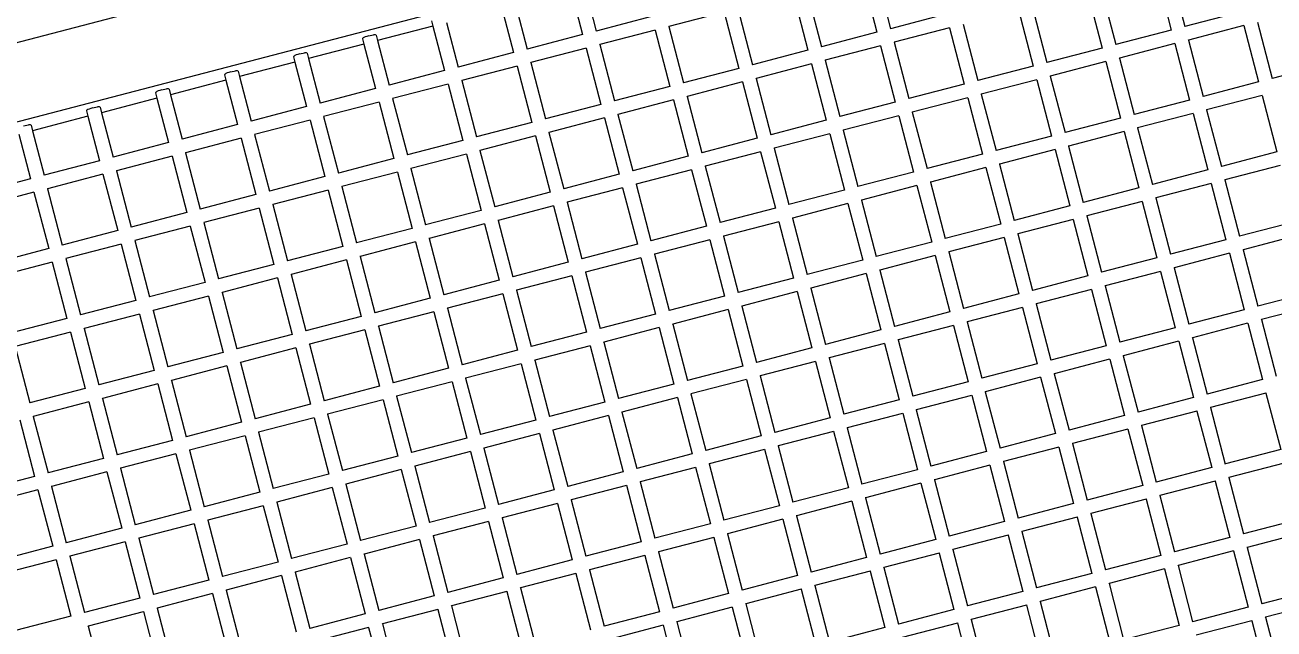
# Model space of a CAD drawing. Header units: inches. Extents: x -1841 to -80, y -100 to 1021.
# Drawn here: x -742.658 to -741.509, y 405.922 to 406.477 of the extents above; entities that cross this region are included whole.
import ezdxf

# ---------------------------------------------------------------- set-up
doc = ezdxf.new("R2010")
doc.units = ezdxf.units.IN
doc.header["$MEASUREMENT"] = 0
doc.layers.add('Edges', color=7, linetype='Continuous')

# ---------------------------------------------------------------- blocks, each defined once
blk = doc.blocks.new('infrared patio heater fr')
at = {"layer": 'Edges'}
for p, q in [((-22.914, 2.225), (-22.914, 3.053)), ((-22.713, 2.225), (-22.714, 3.053)), ((-23.726, 2.225), (-22.914, 2.225)), ((-22.914, 2.218), (-22.914, 2.225)), ((-22.714, 2.221), (-22.713, 2.225)), ((-22.713, 2.225), (-21.9, 2.225)), ((-23.727, 2.027), (-22.912, 2.027)), ((-22.914, 1.199), (-22.912, 2.027)), ((-22.714, 2.027), (-21.898, 2.027)), ((-22.713, 1.199), (-22.714, 2.027)), ((-21.9, 1.199), (-21.898, 2.027)), ((-21.701, 2.027), (-20.885, 2.027)), ((-21.7, 1.199), (-21.701, 2.027)), ((-20.887, 1.199), (-20.885, 2.027)), ((-20.686, 1.199), (-20.687, 2.027)), ((-19.874, 1.199), (-19.874, 2.027)), ((-19.673, 1.199), (-19.674, 2.027)), ((-18.86, 1.199), (-18.86, 2.027)), ((-18.66, 1.199), (-18.661, 2.027)), ((-23.726, 1.199), (-22.914, 1.199)), ((-22.914, 1.193), (-22.914, 1.199)), ((-22.714, 1.196), (-22.713, 1.199)), ((-22.713, 1.199), (-21.9, 1.199)), ((-21.9, 1.193), (-21.9, 1.199)), ((-21.701, 1.196), (-21.7, 1.199)), ((-21.7, 1.199), (-20.887, 1.199)), ((-20.887, 1.193), (-20.887, 1.199)), ((-20.687, 1.196), (-20.686, 1.199)), ((-20.686, 1.199), (-19.874, 1.199)), ((-19.874, 1.193), (-19.874, 1.199)), ((-19.674, 1.196), (-19.673, 1.199)), ((-19.673, 1.199), (-18.86, 1.199)), ((-18.86, 1.193), (-18.86, 1.199)), ((-18.661, 1.196), (-18.66, 1.199)), ((-18.66, 1.199), (-17.847, 1.199)), ((-23.727, 1.001), (-22.914, 1.001)), ((-22.914, 0.173), (-22.914, 1.001)), ((-22.714, 1.001), (-21.9, 1.001)), ((-22.713, 0.173), (-22.714, 1.001)), ((-21.9, 0.173), (-21.9, 1.001)), ((-21.701, 1.001), (-20.887, 1.001)), ((-21.7, 0.173), (-21.701, 1.001)), ((-20.887, 0.173), (-20.887, 1.001)), ((-20.687, 1.001), (-19.874, 1.001)), ((-20.686, 0.173), (-20.687, 1.001)), ((-19.874, 0.173), (-19.874, 1.001)), ((-19.674, 1.001), (-18.86, 1.001)), ((-19.673, 0.173), (-19.674, 1.001)), ((-18.86, 0.173), (-18.86, 1.001)), ((-18.661, 1.001), (-17.847, 1.001)), ((-18.66, 0.173), (-18.661, 1.001)), ((-17.847, 0.173), (-17.847, 1.001)), ((-17.647, 1.001), (-16.834, 1.001)), ((-17.646, 0.173), (-17.647, 1.001)), ((-16.834, 0.173), (-16.834, 1.001)), ((-16.633, 0.173), (-16.634, 1.001)), ((-15.82, 0.173), (-15.818, 1.001)), ((-15.62, 0.173), (-15.621, 1.001)), ((-14.807, 0.173), (-14.805, 1.001)), ((-14.606, 0.173), (-14.607, 1.001)), ((-23.726, 0.173), (-22.914, 0.173)), ((-22.914, 0.167), (-22.914, 0.173)), ((-22.714, 0.17), (-22.713, 0.173)), ((-22.713, 0.173), (-21.9, 0.173)), ((-21.9, 0.167), (-21.9, 0.173)), ((-21.701, 0.17), (-21.7, 0.173)), ((-21.7, 0.173), (-20.887, 0.173)), ((-20.887, 0.167), (-20.887, 0.173)), ((-20.687, 0.17), (-20.686, 0.173)), ((-20.686, 0.173), (-19.874, 0.173)), ((-19.874, 0.167), (-19.874, 0.173)), ((-19.674, 0.17), (-19.673, 0.173)), ((-19.673, 0.173), (-18.86, 0.173)), ((-18.86, 0.167), (-18.86, 0.173)), ((-18.661, 0.17), (-18.66, 0.173)), ((-18.66, 0.173), (-17.847, 0.173)), ((-17.847, 0.167), (-17.847, 0.173)), ((-17.647, 0.17), (-17.646, 0.173)), ((-17.646, 0.173), (-16.834, 0.173)), ((-16.834, 0.167), (-16.834, 0.173)), ((-16.634, 0.17), (-16.633, 0.173)), ((-16.633, 0.173), (-15.82, 0.173)), ((-15.82, 0.167), (-15.82, 0.173)), ((-15.621, 0.17), (-15.62, 0.173)), ((-15.62, 0.173), (-14.807, 0.173)), ((-14.807, 0.167), (-14.807, 0.173)), ((-14.607, 0.17), (-14.606, 0.173)), ((-14.606, 0.173), (-13.794, 0.173)), ((-23.727, -0.026), (-22.914, -0.026)), ((-23.726, -0.853), (-23.727, -0.026)), ((-22.914, -0.853), (-22.911, -0.025)), ((-22.714, -0.026), (-21.9, -0.025)), ((-22.712, -0.853), (-22.714, -0.026)), ((-21.9, -0.853), (-21.9, -0.025)), ((-21.701, -0.026), (-20.887, -0.025)), ((-21.699, -0.853), (-21.701, -0.026)), ((-20.887, -0.853), (-20.887, -0.025)), ((-20.687, -0.026), (-19.874, -0.025)), ((-20.686, -0.853), (-20.687, -0.026)), ((-19.874, -0.853), (-19.874, -0.025)), ((-19.674, -0.026), (-18.86, -0.025)), ((-19.672, -0.853), (-19.674, -0.026)), ((-18.86, -0.853), (-18.86, -0.025)), ((-18.661, -0.026), (-17.847, -0.026)), ((-18.659, -0.853), (-18.661, -0.026)), ((-17.847, -0.853), (-17.844, -0.025)), ((-17.647, -0.026), (-16.834, -0.026)), ((-17.646, -0.853), (-17.647, -0.026)), ((-16.834, -0.853), (-16.831, -0.025)), ((-16.634, -0.026), (-15.82, -0.025)), ((-16.632, -0.853), (-16.634, -0.026)), ((-15.82, -0.853), (-15.82, -0.025)), ((-15.621, -0.026), (-14.807, -0.025)), ((-15.619, -0.853), (-15.621, -0.026)), ((-14.807, -0.853), (-14.807, -0.025)), ((-14.607, -0.026), (-13.794, -0.025)), ((-14.606, -0.853), (-14.607, -0.026)), ((-13.794, -0.853), (-13.794, -0.025)), ((-13.592, -0.853), (-13.594, -0.026)), ((-12.78, -0.853), (-12.78, -0.025)), ((-12.579, -0.853), (-12.581, -0.026)), ((-11.767, -0.853), (-11.767, -0.025)), ((-11.566, -0.853), (-11.567, -0.026)), ((-10.754, -0.853), (-10.754, -0.025)), ((-10.552, -0.853), (-10.554, -0.026)), ((-23.727, -0.855), (-23.726, -0.853)), ((-23.726, -0.853), (-22.914, -0.853)), ((-22.914, -0.859), (-22.914, -0.853)), ((-22.714, -0.855), (-22.712, -0.853)), ((-22.712, -0.853), (-21.9, -0.853)), ((-21.9, -0.859), (-21.9, -0.853)), ((-21.701, -0.855), (-21.699, -0.853)), ((-21.699, -0.853), (-20.887, -0.853)), ((-20.887, -0.859), (-20.887, -0.853)), ((-20.687, -0.855), (-20.686, -0.853)), ((-20.686, -0.853), (-19.874, -0.853)), ((-19.874, -0.859), (-19.874, -0.853)), ((-19.674, -0.855), (-19.672, -0.853)), ((-19.672, -0.853), (-18.86, -0.853)), ((-18.86, -0.859), (-18.86, -0.853)), ((-18.661, -0.855), (-18.659, -0.853)), ((-18.659, -0.853), (-17.847, -0.853)), ((-17.847, -0.859), (-17.847, -0.853)), ((-17.647, -0.855), (-17.646, -0.853)), ((-17.646, -0.853), (-16.834, -0.853)), ((-16.834, -0.859), (-16.834, -0.853)), ((-16.634, -0.855), (-16.632, -0.853)), ((-16.632, -0.853), (-15.82, -0.853)), ((-15.82, -0.859), (-15.82, -0.853)), ((-15.621, -0.855), (-15.619, -0.853)), ((-15.619, -0.853), (-14.807, -0.853)), ((-14.807, -0.859), (-14.807, -0.853)), ((-14.607, -0.855), (-14.606, -0.853)), ((-14.606, -0.853), (-13.794, -0.853)), ((-13.794, -0.859), (-13.794, -0.853)), ((-13.594, -0.855), (-13.592, -0.853)), ((-13.592, -0.853), (-12.78, -0.853)), ((-12.78, -0.859), (-12.78, -0.853)), ((-12.581, -0.855), (-12.579, -0.853)), ((-12.579, -0.853), (-11.767, -0.853)), ((-11.767, -0.859), (-11.767, -0.853)), ((-11.567, -0.855), (-11.566, -0.853)), ((-11.566, -0.853), (-10.754, -0.853)), ((-10.754, -0.859), (-10.754, -0.853)), ((-10.554, -0.855), (-10.552, -0.853)), ((-10.552, -0.853), (-9.74, -0.853)), ((-23.927, -1.879), (-23.927, -1.051)), ((-23.727, -1.052), (-22.914, -1.051)), ((-23.727, -1.881), (-23.727, -1.052)), ((-22.914, -1.879), (-22.914, -1.051)), ((-22.714, -1.052), (-21.9, -1.051)), ((-22.714, -1.881), (-22.714, -1.052)), ((-21.9, -1.879), (-21.9, -1.051)), ((-21.701, -1.052), (-20.887, -1.051)), ((-21.701, -1.881), (-21.701, -1.052)), ((-20.887, -1.879), (-20.887, -1.051)), ((-20.687, -1.052), (-19.874, -1.051)), ((-20.687, -1.881), (-20.687, -1.052)), ((-19.874, -1.879), (-19.874, -1.051)), ((-19.674, -1.052), (-18.86, -1.051)), ((-19.674, -1.881), (-19.674, -1.052)), ((-18.86, -1.879), (-18.86, -1.051)), ((-18.661, -1.052), (-17.847, -1.051)), ((-18.661, -1.881), (-18.661, -1.052)), ((-17.847, -1.879), (-17.847, -1.051)), ((-17.647, -1.052), (-16.834, -1.051)), ((-17.647, -1.881), (-17.647, -1.052)), ((-16.834, -1.879), (-16.834, -1.051)), ((-16.634, -1.052), (-15.82, -1.051)), ((-16.634, -1.881), (-16.634, -1.052)), ((-15.82, -1.879), (-15.82, -1.051)), ((-15.621, -1.052), (-14.807, -1.051)), ((-15.621, -1.881), (-15.621, -1.052)), ((-14.807, -1.879), (-14.807, -1.051)), ((-14.607, -1.052), (-13.794, -1.051)), ((-14.607, -1.881), (-14.607, -1.052)), ((-13.794, -1.879), (-13.794, -1.051)), ((-13.594, -1.052), (-12.78, -1.051)), ((-13.594, -1.881), (-13.594, -1.052)), ((-12.78, -1.879), (-12.78, -1.051)), ((-12.581, -1.052), (-11.767, -1.051)), ((-12.581, -1.881), (-12.581, -1.052)), ((-11.767, -1.879), (-11.767, -1.051)), ((-11.567, -1.052), (-10.754, -1.051)), ((-11.567, -1.881), (-11.567, -1.052)), ((-10.754, -1.879), (-10.754, -1.051)), ((-10.554, -1.052), (-9.74, -1.051)), ((-10.554, -1.881), (-10.554, -1.052)), ((-9.74, -1.879), (-9.74, -1.051)), ((-9.541, -1.881), (-9.541, -1.052)), ((-8.727, -1.879), (-8.727, -1.051)), ((-8.527, -1.881), (-8.527, -1.052)), ((-7.714, -1.879), (-7.714, -1.051)), ((-7.514, -1.881), (-7.514, -1.052)), ((-6.7, -1.879), (-6.7, -1.051)), ((-24.738, -1.879), (-23.927, -1.879)), ((-23.927, -1.884), (-23.927, -1.879)), ((-23.725, -1.879), (-22.914, -1.879)), ((-22.914, -1.884), (-22.914, -1.879)), ((-22.711, -1.879), (-21.9, -1.879)), ((-21.9, -1.884), (-21.9, -1.879)), ((-21.698, -1.879), (-20.887, -1.879)), ((-20.887, -1.884), (-20.887, -1.879)), ((-20.685, -1.879), (-19.874, -1.879)), ((-19.874, -1.884), (-19.874, -1.879)), ((-19.671, -1.879), (-18.86, -1.879)), ((-18.86, -1.884), (-18.86, -1.879)), ((-18.658, -1.879), (-17.847, -1.879)), ((-17.847, -1.884), (-17.847, -1.879)), ((-17.645, -1.879), (-16.834, -1.879)), ((-16.834, -1.884), (-16.834, -1.879)), ((-16.631, -1.879), (-15.82, -1.879)), ((-15.82, -1.884), (-15.82, -1.879)), ((-15.618, -1.879), (-14.807, -1.879)), ((-14.807, -1.884), (-14.807, -1.879)), ((-14.605, -1.879), (-13.794, -1.879)), ((-13.794, -1.884), (-13.794, -1.879)), ((-13.591, -1.879), (-12.78, -1.879)), ((-12.78, -1.884), (-12.78, -1.879)), ((-12.578, -1.879), (-11.767, -1.879)), ((-11.767, -1.884), (-11.767, -1.879)), ((-11.565, -1.879), (-10.754, -1.879)), ((-10.754, -1.884), (-10.754, -1.879)), ((-10.551, -1.879), (-9.74, -1.879)), ((-9.74, -1.884), (-9.74, -1.879)), ((-9.538, -1.879), (-8.727, -1.879)), ((-8.727, -1.884), (-8.727, -1.879)), ((-8.525, -1.879), (-7.714, -1.879)), ((-7.714, -1.884), (-7.714, -1.879)), ((-7.511, -1.879), (-6.7, -1.879)), ((-6.7, -1.884), (-6.7, -1.879)), ((-24.741, -2.077), (-23.927, -2.077)), ((-23.927, -2.905), (-23.927, -2.077)), ((-23.727, -2.905), (-23.727, -2.077)), ((-23.727, -2.077), (-22.914, -2.077)), ((-22.914, -2.905), (-22.914, -2.077)), ((-22.714, -2.905), (-22.714, -2.077)), ((-22.714, -2.077), (-21.9, -2.077)), ((-21.9, -2.905), (-21.9, -2.077)), ((-21.701, -2.905), (-21.701, -2.077)), ((-21.701, -2.077), (-20.887, -2.077)), ((-20.887, -2.905), (-20.887, -2.077)), ((-20.687, -2.905), (-20.687, -2.077)), ((-20.687, -2.077), (-19.874, -2.077)), ((-19.874, -2.905), (-19.874, -2.077)), ((-19.674, -2.905), (-19.674, -2.077)), ((-19.674, -2.077), (-18.86, -2.077)), ((-18.86, -2.905), (-18.86, -2.077)), ((-18.661, -2.905), (-18.661, -2.077)), ((-18.661, -2.077), (-17.847, -2.077)), ((-17.847, -2.905), (-17.847, -2.077)), ((-17.647, -2.905), (-17.647, -2.077)), ((-17.647, -2.077), (-16.834, -2.077)), ((-16.834, -2.905), (-16.834, -2.077)), ((-16.634, -2.905), (-16.634, -2.077)), ((-16.634, -2.077), (-15.82, -2.077)), ((-15.82, -2.905), (-15.82, -2.077)), ((-15.621, -2.905), (-15.621, -2.077)), ((-15.621, -2.077), (-14.807, -2.077)), ((-14.807, -2.905), (-14.807, -2.077)), ((-14.607, -2.905), (-14.607, -2.077)), ((-14.607, -2.077), (-13.794, -2.077)), ((-13.794, -2.905), (-13.794, -2.077)), ((-13.594, -2.905), (-13.594, -2.077)), ((-13.594, -2.077), (-12.78, -2.077)), ((-12.78, -2.905), (-12.78, -2.077)), ((-12.581, -2.905), (-12.581, -2.077)), ((-12.581, -2.077), (-11.767, -2.077)), ((-11.767, -2.905), (-11.767, -2.077)), ((-11.567, -2.905), (-11.567, -2.077)), ((-11.567, -2.077), (-10.754, -2.077)), ((-10.754, -2.905), (-10.754, -2.077)), ((-10.554, -2.905), (-10.554, -2.077)), ((-10.554, -2.077), (-9.74, -2.077)), ((-9.74, -2.905), (-9.74, -2.077)), ((-9.541, -2.905), (-9.541, -2.077)), ((-9.541, -2.077), (-8.727, -2.077)), ((-8.727, -2.905), (-8.727, -2.077)), ((-8.527, -2.905), (-8.527, -2.077)), ((-8.527, -2.077), (-7.714, -2.077)), ((-7.714, -2.905), (-7.714, -2.077)), ((-7.514, -2.905), (-7.514, -2.077)), ((-7.514, -2.077), (-6.7, -2.077)), ((-6.7, -2.905), (-6.7, -2.077)), ((-6.501, -2.905), (-6.501, -2.077)), ((-6.501, -2.077), (-5.687, -2.077)), ((-24.741, -2.905), (-23.927, -2.905)), ((-23.927, -2.909), (-23.927, -2.905)), ((-23.727, -2.905), (-22.914, -2.905)), ((-22.914, -2.909), (-22.914, -2.905)), ((-22.714, -2.905), (-21.9, -2.905)), ((-21.9, -2.909), (-21.9, -2.905)), ((-21.701, -2.905), (-20.887, -2.905)), ((-20.887, -2.909), (-20.887, -2.905)), ((-20.687, -2.905), (-19.874, -2.905)), ((-19.874, -2.909), (-19.874, -2.905)), ((-19.674, -2.905), (-18.86, -2.905)), ((-18.86, -2.909), (-18.86, -2.905)), ((-18.661, -2.905), (-17.847, -2.905)), ((-17.847, -2.909), (-17.847, -2.905)), ((-17.647, -2.905), (-16.834, -2.905)), ((-16.834, -2.909), (-16.834, -2.905)), ((-16.634, -2.905), (-15.82, -2.905)), ((-15.82, -2.909), (-15.82, -2.905)), ((-15.621, -2.905), (-14.807, -2.905)), ((-14.807, -2.909), (-14.807, -2.905)), ((-14.607, -2.905), (-13.794, -2.905)), ((-13.794, -2.909), (-13.794, -2.905)), ((-13.594, -2.905), (-12.78, -2.905)), ((-12.78, -2.909), (-12.78, -2.905)), ((-12.581, -2.905), (-11.767, -2.905)), ((-11.767, -2.909), (-11.767, -2.905)), ((-11.567, -2.905), (-10.754, -2.905)), ((-10.754, -2.909), (-10.754, -2.905)), ((-10.554, -2.905), (-9.74, -2.905)), ((-9.74, -2.909), (-9.74, -2.905)), ((-9.541, -2.905), (-8.727, -2.905)), ((-8.727, -2.909), (-8.727, -2.905)), ((-8.527, -2.905), (-7.714, -2.905)), ((-7.714, -2.909), (-7.714, -2.905)), ((-7.514, -2.905), (-6.7, -2.905)), ((-6.7, -2.909), (-6.7, -2.905)), ((-6.501, -2.905), (-5.687, -2.905)), ((-24.741, -3.103), (-23.927, -3.103)), ((-23.927, -3.931), (-23.927, -3.103)), ((-23.727, -3.931), (-23.727, -3.103)), ((-23.727, -3.103), (-22.914, -3.103)), ((-22.914, -3.931), (-22.914, -3.103)), ((-22.714, -3.931), (-22.714, -3.103)), ((-22.714, -3.103), (-21.9, -3.103)), ((-21.9, -3.931), (-21.9, -3.103)), ((-21.701, -3.931), (-21.701, -3.103)), ((-21.701, -3.103), (-20.887, -3.103)), ((-20.887, -3.931), (-20.887, -3.103)), ((-20.687, -3.931), (-20.687, -3.103)), ((-20.687, -3.103), (-19.874, -3.103)), ((-19.874, -3.931), (-19.874, -3.103)), ((-19.674, -3.931), (-19.674, -3.103)), ((-19.674, -3.103), (-18.86, -3.103)), ((-18.86, -3.931), (-18.86, -3.103)), ((-18.661, -3.931), (-18.661, -3.103)), ((-18.661, -3.103), (-17.847, -3.103)), ((-17.847, -3.931), (-17.847, -3.103)), ((-17.647, -3.931), (-17.647, -3.103)), ((-17.647, -3.103), (-16.834, -3.103)), ((-16.834, -3.931), (-16.834, -3.103)), ((-16.634, -3.931), (-16.634, -3.103)), ((-16.634, -3.103), (-15.82, -3.103)), ((-15.82, -3.931), (-15.82, -3.103)), ((-15.621, -3.931), (-15.621, -3.103)), ((-15.621, -3.103), (-14.807, -3.103)), ((-14.807, -3.931), (-14.807, -3.103)), ((-14.607, -3.931), (-14.607, -3.103)), ((-14.607, -3.103), (-13.794, -3.103)), ((-13.794, -3.931), (-13.794, -3.103)), ((-13.594, -3.931), (-13.594, -3.103)), ((-13.594, -3.103), (-12.78, -3.103)), ((-12.78, -3.931), (-12.78, -3.103)), ((-12.581, -3.931), (-12.581, -3.103)), ((-12.581, -3.103), (-11.767, -3.103)), ((-11.767, -3.931), (-11.767, -3.103)), ((-11.567, -3.931), (-11.567, -3.103)), ((-11.567, -3.103), (-10.754, -3.103)), ((-10.754, -3.931), (-10.754, -3.103)), ((-10.554, -3.931), (-10.554, -3.103)), ((-10.554, -3.103), (-9.74, -3.103)), ((-9.74, -3.931), (-9.74, -3.103)), ((-9.541, -3.931), (-9.541, -3.103)), ((-9.541, -3.103), (-8.727, -3.103)), ((-8.727, -3.931), (-8.727, -3.103)), ((-8.527, -3.931), (-8.527, -3.103)), ((-8.527, -3.103), (-7.714, -3.103)), ((-7.714, -3.931), (-7.714, -3.103)), ((-7.514, -3.931), (-7.514, -3.103)), ((-7.514, -3.103), (-6.7, -3.103)), ((-6.7, -3.931), (-6.7, -3.103)), ((-6.501, -3.931), (-6.501, -3.103)), ((-6.501, -3.103), (-5.687, -3.103)), ((-24.741, -3.931), (-23.927, -3.931)), ((-23.927, -3.936), (-23.927, -3.931)), ((-23.727, -3.931), (-22.914, -3.931)), ((-22.914, -3.936), (-22.914, -3.931)), ((-22.714, -3.931), (-21.9, -3.931)), ((-21.9, -3.936), (-21.9, -3.931)), ((-21.701, -3.931), (-20.887, -3.931)), ((-20.887, -3.936), (-20.887, -3.931)), ((-20.687, -3.931), (-19.874, -3.931)), ((-19.874, -3.936), (-19.874, -3.931)), ((-19.674, -3.931), (-18.86, -3.931)), ((-18.86, -3.936), (-18.86, -3.931)), ((-18.661, -3.931), (-17.847, -3.931)), ((-17.847, -3.936), (-17.847, -3.931)), ((-17.647, -3.931), (-16.834, -3.931)), ((-16.834, -3.936), (-16.834, -3.931)), ((-16.634, -3.931), (-15.82, -3.931)), ((-15.82, -3.936), (-15.82, -3.931)), ((-15.621, -3.931), (-14.807, -3.931)), ((-14.807, -3.936), (-14.807, -3.931)), ((-14.607, -3.931), (-13.794, -3.931)), ((-13.794, -3.936), (-13.794, -3.931)), ((-13.594, -3.931), (-12.78, -3.931)), ((-12.78, -3.936), (-12.78, -3.931)), ((-12.581, -3.931), (-11.767, -3.931)), ((-11.767, -3.936), (-11.767, -3.931)), ((-11.567, -3.931), (-10.754, -3.931)), ((-10.754, -3.936), (-10.754, -3.931)), ((-10.554, -3.931), (-9.74, -3.931)), ((-9.74, -3.936), (-9.74, -3.931)), ((-9.541, -3.931), (-8.727, -3.931)), ((-8.727, -3.936), (-8.727, -3.931)), ((-8.527, -3.931), (-7.714, -3.931)), ((-7.714, -3.936), (-7.714, -3.931)), ((-7.514, -3.931), (-6.7, -3.931)), ((-6.7, -3.936), (-6.7, -3.931)), ((-6.501, -3.931), (-5.687, -3.931)), ((-24.741, -4.957), (-24.741, -4.129)), ((-24.741, -4.129), (-23.927, -4.129)), ((-23.927, -4.957), (-23.927, -4.129)), ((-23.727, -4.957), (-23.727, -4.129)), ((-23.727, -4.129), (-22.914, -4.129)), ((-22.914, -4.957), (-22.914, -4.129)), ((-22.714, -4.957), (-22.714, -4.129)), ((-22.714, -4.129), (-21.9, -4.129)), ((-21.9, -4.957), (-21.9, -4.129)), ((-21.701, -4.957), (-21.701, -4.129)), ((-21.701, -4.129), (-20.887, -4.129)), ((-20.887, -4.957), (-20.887, -4.129)), ((-20.687, -4.957), (-20.687, -4.129)), ((-20.687, -4.129), (-19.874, -4.129)), ((-19.874, -4.957), (-19.874, -4.129)), ((-19.674, -4.957), (-19.674, -4.129)), ((-19.674, -4.129), (-18.86, -4.129)), ((-18.86, -4.957), (-18.86, -4.129)), ((-18.661, -4.957), (-18.661, -4.129)), ((-18.661, -4.129), (-17.847, -4.129)), ((-17.847, -4.957), (-17.847, -4.129)), ((-17.647, -4.957), (-17.647, -4.129)), ((-17.647, -4.129), (-16.834, -4.129)), ((-16.834, -4.957), (-16.834, -4.129)), ((-16.634, -4.957), (-16.634, -4.129)), ((-16.634, -4.129), (-15.82, -4.129)), ((-15.82, -4.957), (-15.82, -4.129)), ((-15.621, -4.957), (-15.621, -4.129)), ((-15.621, -4.129), (-14.807, -4.129)), ((-14.807, -4.957), (-14.807, -4.129)), ((-14.607, -4.957), (-14.607, -4.129)), ((-14.607, -4.129), (-13.794, -4.129)), ((-13.794, -4.957), (-13.794, -4.129)), ((-13.594, -4.957), (-13.594, -4.129)), ((-13.594, -4.129), (-12.78, -4.129)), ((-12.78, -4.957), (-12.78, -4.129)), ((-12.581, -4.957), (-12.581, -4.129)), ((-12.581, -4.129), (-11.767, -4.129)), ((-11.767, -4.957), (-11.767, -4.129)), ((-11.567, -4.957), (-11.567, -4.129)), ((-11.567, -4.129), (-10.754, -4.129)), ((-10.754, -4.957), (-10.754, -4.129)), ((-10.554, -4.957), (-10.554, -4.129)), ((-10.554, -4.129), (-9.74, -4.129)), ((-9.74, -4.957), (-9.74, -4.129)), ((-9.541, -4.957), (-9.541, -4.129)), ((-9.541, -4.129), (-8.727, -4.129)), ((-8.727, -4.957), (-8.727, -4.129)), ((-8.527, -4.957), (-8.527, -4.129)), ((-8.527, -4.129), (-7.714, -4.129)), ((-7.714, -4.957), (-7.714, -4.129)), ((-7.514, -4.957), (-7.514, -4.129)), ((-7.514, -4.129), (-6.7, -4.129)), ((-6.7, -4.957), (-6.7, -4.129)), ((-6.501, -4.957), (-6.501, -4.129)), ((-6.501, -4.129), (-5.687, -4.129)), ((-24.741, -4.957), (-23.927, -4.957)), ((-23.927, -4.963), (-23.927, -4.957)), ((-23.727, -4.957), (-22.914, -4.957)), ((-22.914, -4.963), (-22.914, -4.957)), ((-22.714, -4.957), (-21.9, -4.957)), ((-21.9, -4.963), (-21.9, -4.957)), ((-21.701, -4.957), (-20.887, -4.957)), ((-20.887, -4.963), (-20.887, -4.957)), ((-20.687, -4.957), (-19.874, -4.957)), ((-19.874, -4.963), (-19.874, -4.957)), ((-19.674, -4.957), (-18.86, -4.957)), ((-18.86, -4.963), (-18.86, -4.957)), ((-18.661, -4.957), (-17.847, -4.957)), ((-17.847, -4.963), (-17.847, -4.957)), ((-17.647, -4.957), (-16.834, -4.957)), ((-16.834, -4.963), (-16.834, -4.957)), ((-16.634, -4.957), (-15.82, -4.957)), ((-15.82, -4.963), (-15.82, -4.957)), ((-15.621, -4.957), (-14.807, -4.957)), ((-14.807, -4.963), (-14.807, -4.957)), ((-14.607, -4.957), (-13.794, -4.957)), ((-13.794, -4.963), (-13.794, -4.957)), ((-13.594, -4.957), (-12.78, -4.957)), ((-12.78, -4.963), (-12.78, -4.957)), ((-12.581, -4.957), (-11.767, -4.957)), ((-11.767, -4.963), (-11.767, -4.957)), ((-11.567, -4.957), (-10.754, -4.957)), ((-10.754, -4.963), (-10.754, -4.957)), ((-10.554, -4.957), (-9.74, -4.957)), ((-9.74, -4.963), (-9.74, -4.957)), ((-9.541, -4.957), (-8.727, -4.957)), ((-8.727, -4.963), (-8.727, -4.957)), ((-8.527, -4.957), (-7.714, -4.957)), ((-7.714, -4.963), (-7.714, -4.957)), ((-7.514, -4.957), (-6.7, -4.957)), ((-6.7, -4.963), (-6.7, -4.957)), ((-25.754, -5.155), (-24.94, -5.155)), ((-24.94, -5.983), (-24.94, -5.155)), ((-24.741, -5.983), (-24.741, -5.155)), ((-24.741, -5.155), (-23.927, -5.155)), ((-23.927, -5.983), (-23.927, -5.155)), ((-23.727, -5.983), (-23.727, -5.155)), ((-23.727, -5.155), (-22.914, -5.155)), ((-22.914, -5.983), (-22.914, -5.155)), ((-22.714, -5.983), (-22.714, -5.155)), ((-22.714, -5.155), (-21.9, -5.155)), ((-21.9, -5.983), (-21.9, -5.155)), ((-21.701, -5.983), (-21.701, -5.155)), ((-21.701, -5.155), (-20.887, -5.155)), ((-20.887, -5.983), (-20.887, -5.155)), ((-20.687, -5.983), (-20.687, -5.155)), ((-20.687, -5.155), (-19.874, -5.155)), ((-19.874, -5.983), (-19.874, -5.155)), ((-19.674, -5.983), (-19.674, -5.155)), ((-19.674, -5.155), (-18.86, -5.155)), ((-18.86, -5.983), (-18.86, -5.155)), ((-18.661, -5.983), (-18.661, -5.155)), ((-18.661, -5.155), (-17.847, -5.155)), ((-17.847, -5.983), (-17.847, -5.155)), ((-17.647, -5.983), (-17.647, -5.155)), ((-17.647, -5.155), (-16.834, -5.155)), ((-16.834, -5.983), (-16.834, -5.155)), ((-16.634, -5.983), (-16.634, -5.155)), ((-16.634, -5.155), (-15.82, -5.155)), ((-15.82, -5.983), (-15.82, -5.155)), ((-15.621, -5.983), (-15.621, -5.155)), ((-15.621, -5.155), (-14.807, -5.155)), ((-14.807, -5.983), (-14.807, -5.155)), ((-14.607, -5.983), (-14.607, -5.155)), ((-14.607, -5.155), (-13.794, -5.155)), ((-13.794, -5.983), (-13.794, -5.155)), ((-13.594, -5.983), (-13.594, -5.155)), ((-13.594, -5.155), (-12.78, -5.155)), ((-12.78, -5.983), (-12.78, -5.155)), ((-12.581, -5.983), (-12.581, -5.155)), ((-12.581, -5.155), (-11.767, -5.155)), ((-11.767, -5.983), (-11.767, -5.155)), ((-11.567, -5.983), (-11.567, -5.155)), ((-11.567, -5.155), (-10.754, -5.155)), ((-10.754, -5.983), (-10.754, -5.155)), ((-10.554, -5.983), (-10.554, -5.155)), ((-10.554, -5.155), (-9.74, -5.155)), ((-9.74, -5.983), (-9.74, -5.155)), ((-9.541, -5.983), (-9.541, -5.155)), ((-9.541, -5.155), (-8.727, -5.155)), ((-8.727, -5.983), (-8.727, -5.155)), ((-8.527, -5.983), (-8.527, -5.155)), ((-8.527, -5.155), (-7.714, -5.155)), ((-7.714, -5.983), (-7.714, -5.155)), ((-7.514, -5.983), (-7.514, -5.155)), ((-7.514, -5.155), (-6.7, -5.155)), ((-6.7, -5.983), (-6.7, -5.155)), ((-24.741, -5.983), (-23.927, -5.983)), ((-23.927, -5.989), (-23.927, -5.983)), ((-23.727, -5.983), (-22.914, -5.983)), ((-22.914, -5.989), (-22.914, -5.983)), ((-22.714, -5.983), (-21.9, -5.983)), ((-21.9, -5.989), (-21.9, -5.983)), ((-21.701, -5.983), (-20.887, -5.983)), ((-20.887, -5.989), (-20.887, -5.983)), ((-20.687, -5.983), (-19.874, -5.983)), ((-19.874, -5.989), (-19.874, -5.983)), ((-19.674, -5.983), (-18.86, -5.983)), ((-18.86, -5.989), (-18.86, -5.983)), ((-18.661, -5.983), (-17.847, -5.983)), ((-17.847, -5.989), (-17.847, -5.983)), ((-17.647, -5.983), (-16.834, -5.983)), ((-16.834, -5.989), (-16.834, -5.983)), ((-16.634, -5.983), (-15.82, -5.983)), ((-15.82, -5.989), (-15.82, -5.983)), ((-15.621, -5.983), (-14.807, -5.983)), ((-14.807, -5.989), (-14.807, -5.983)), ((-14.607, -5.983), (-13.794, -5.983)), ((-13.794, -5.989), (-13.794, -5.983)), ((-13.594, -5.983), (-12.78, -5.983)), ((-12.78, -5.989), (-12.78, -5.983)), ((-12.581, -5.983), (-11.767, -5.983)), ((-11.767, -5.989), (-11.767, -5.983)), ((-11.567, -5.983), (-10.754, -5.983)), ((-10.754, -5.989), (-10.754, -5.983)), ((-10.554, -5.983), (-9.74, -5.983)), ((-9.74, -5.989), (-9.74, -5.983)), ((-9.541, -5.983), (-8.727, -5.983)), ((-8.727, -5.989), (-8.727, -5.983)), ((-8.527, -5.983), (-7.714, -5.983)), ((-7.714, -5.989), (-7.714, -5.983)), ((-7.514, -5.983), (-6.7, -5.983)), ((-24.741, -6.182), (-23.927, -6.182)), ((-23.927, -7.009), (-23.927, -6.182)), ((-23.727, -7.009), (-23.727, -6.182)), ((-23.727, -6.182), (-22.914, -6.182)), ((-22.914, -7.009), (-22.914, -6.182)), ((-22.714, -7.009), (-22.714, -6.182)), ((-22.714, -6.182), (-21.9, -6.182)), ((-21.9, -7.009), (-21.9, -6.182)), ((-21.701, -7.009), (-21.701, -6.182)), ((-21.701, -6.182), (-20.887, -6.182)), ((-20.887, -7.009), (-20.887, -6.182)), ((-20.687, -7.009), (-20.687, -6.182)), ((-20.687, -6.182), (-19.874, -6.182)), ((-19.874, -7.009), (-19.874, -6.182)), ((-19.674, -7.009), (-19.674, -6.182)), ((-19.674, -6.182), (-18.86, -6.182)), ((-18.86, -7.009), (-18.86, -6.182)), ((-18.661, -7.009), (-18.661, -6.182)), ((-18.661, -6.182), (-17.847, -6.182)), ((-17.847, -7.009), (-17.847, -6.182)), ((-17.647, -7.009), (-17.647, -6.182)), ((-17.647, -6.182), (-16.834, -6.182)), ((-16.834, -7.009), (-16.834, -6.182)), ((-16.634, -7.009), (-16.634, -6.182)), ((-16.634, -6.182), (-15.82, -6.182)), ((-15.82, -7.009), (-15.82, -6.182)), ((-15.621, -7.009), (-15.621, -6.182)), ((-15.621, -6.182), (-14.807, -6.182)), ((-14.807, -7.009), (-14.807, -6.182)), ((-14.607, -7.009), (-14.607, -6.182)), ((-14.607, -6.182), (-13.794, -6.182)), ((-13.794, -7.009), (-13.794, -6.182)), ((-13.594, -7.009), (-13.594, -6.182)), ((-13.594, -6.182), (-12.78, -6.182)), ((-12.78, -7.009), (-12.78, -6.182)), ((-12.581, -7.009), (-12.581, -6.182)), ((-12.581, -6.182), (-11.767, -6.182)), ((-11.767, -7.009), (-11.767, -6.182)), ((-11.567, -7.009), (-11.567, -6.182)), ((-11.567, -6.182), (-10.754, -6.182)), ((-10.754, -7.009), (-10.754, -6.182)), ((-10.554, -7.009), (-10.554, -6.182)), ((-10.554, -6.182), (-9.74, -6.182)), ((-9.74, -7.009), (-9.74, -6.182)), ((-9.541, -7.009), (-9.541, -6.182)), ((-9.541, -6.182), (-8.727, -6.182)), ((-8.727, -7.009), (-8.727, -6.182)), ((-8.527, -7.009), (-8.527, -6.182)), ((-8.527, -6.182), (-7.714, -6.182)), ((-7.714, -7.009), (-7.714, -6.182)), ((-7.514, -7.009), (-7.514, -6.182)), ((-7.514, -6.182), (-6.7, -6.182)), ((-20.687, -7.009), (-19.874, -7.009)), ((-19.874, -7.012), (-19.874, -7.009)), ((-19.674, -7.009), (-18.86, -7.009)), ((-18.86, -7.012), (-18.86, -7.009)), ((-18.661, -7.009), (-17.847, -7.009)), ((-17.847, -7.012), (-17.847, -7.009)), ((-17.647, -7.009), (-16.834, -7.009)), ((-16.834, -7.012), (-16.834, -7.009)), ((-16.634, -7.009), (-15.82, -7.009)), ((-15.82, -7.012), (-15.82, -7.009)), ((-15.621, -7.009), (-14.807, -7.009)), ((-14.807, -7.012), (-14.807, -7.009)), ((-14.607, -7.009), (-13.794, -7.009)), ((-13.794, -7.012), (-13.794, -7.009)), ((-13.594, -7.009), (-12.78, -7.009)), ((-12.78, -7.012), (-12.78, -7.009)), ((-12.581, -7.009), (-11.767, -7.009)), ((-11.767, -7.012), (-11.767, -7.009)), ((-11.567, -7.009), (-10.754, -7.009)), ((-10.754, -7.012), (-10.754, -7.009)), ((-10.554, -7.009), (-9.74, -7.009)), ((-9.74, -7.012), (-9.74, -7.009)), ((-9.541, -7.009), (-8.727, -7.009)), ((-8.727, -7.012), (-8.727, -7.009)), ((-8.527, -7.009), (-7.714, -7.009)), ((-7.714, -7.012), (-7.714, -7.009)), ((-7.514, -7.009), (-6.7, -7.009)), ((-20.687, -7.208), (-19.874, -7.207)), ((-19.874, -8.035), (-19.874, -7.207)), ((-19.674, -7.208), (-18.86, -7.207)), ((-19.674, -8.035), (-19.674, -7.208)), ((-18.86, -8.035), (-18.86, -7.207)), ((-18.661, -7.208), (-17.847, -7.207)), ((-18.661, -8.035), (-18.661, -7.208)), ((-17.847, -8.035), (-17.847, -7.207)), ((-17.647, -7.208), (-16.834, -7.207)), ((-17.647, -8.035), (-17.647, -7.208)), ((-16.834, -8.035), (-16.834, -7.207)), ((-16.634, -7.208), (-15.82, -7.207)), ((-16.634, -8.035), (-16.634, -7.208)), ((-15.82, -8.035), (-15.82, -7.207)), ((-15.621, -7.208), (-14.807, -7.207)), ((-15.621, -8.035), (-15.621, -7.208)), ((-14.807, -8.035), (-14.807, -7.207)), ((-14.607, -7.208), (-13.794, -7.207)), ((-14.607, -8.035), (-14.607, -7.208)), ((-13.794, -8.035), (-13.794, -7.207)), ((-13.594, -7.208), (-12.78, -7.207)), ((-13.594, -8.035), (-13.594, -7.208)), ((-12.78, -8.035), (-12.78, -7.207)), ((-12.581, -7.208), (-11.767, -7.207)), ((-12.581, -8.035), (-12.581, -7.208)), ((-11.767, -8.035), (-11.767, -7.207)), ((-11.567, -7.208), (-10.754, -7.207)), ((-11.567, -8.035), (-11.567, -7.208)), ((-10.754, -8.035), (-10.754, -7.207)), ((-10.554, -7.208), (-9.74, -7.207)), ((-10.554, -8.035), (-10.554, -7.208)), ((-9.74, -8.035), (-9.74, -7.207)), ((-9.541, -7.208), (-8.727, -7.207)), ((-9.541, -8.035), (-9.541, -7.208)), ((-8.727, -8.035), (-8.727, -7.207)), ((-8.527, -7.208), (-7.714, -7.207)), ((-8.527, -8.035), (-8.527, -7.208)), ((-7.714, -8.035), (-7.714, -7.207)), ((-7.514, -7.208), (-6.7, -7.207)), ((-7.514, -8.035), (-7.514, -7.208)), ((-17.647, -8.035), (-16.834, -8.035)), ((-16.834, -8.038), (-16.834, -8.035)), ((-16.634, -8.035), (-15.82, -8.035)), ((-15.82, -8.038), (-15.82, -8.035)), ((-15.621, -8.035), (-14.807, -8.035)), ((-14.807, -8.038), (-14.807, -8.035)), ((-14.607, -8.035), (-13.794, -8.035)), ((-13.794, -8.038), (-13.794, -8.035)), ((-13.594, -8.035), (-12.78, -8.035)), ((-12.78, -8.038), (-12.78, -8.035)), ((-12.581, -8.035), (-11.767, -8.035)), ((-11.767, -8.038), (-11.767, -8.035)), ((-11.567, -8.035), (-10.754, -8.035)), ((-10.754, -8.038), (-10.754, -8.035)), ((-10.554, -8.035), (-9.74, -8.035)), ((-9.74, -8.038), (-9.74, -8.035)), ((-9.541, -8.035), (-8.727, -8.035)), ((-8.727, -8.038), (-8.727, -8.035)), ((-8.527, -8.035), (-7.714, -8.035)), ((-7.714, -8.038), (-7.714, -8.035)), ((-7.514, -8.035), (-6.7, -8.035)), ((-16.634, -8.234), (-15.82, -8.233)), ((-15.82, -8.886), (-15.82, -8.233)), ((-15.621, -8.234), (-14.807, -8.233)), ((-15.621, -8.886), (-15.621, -8.234)), ((-14.807, -8.886), (-14.807, -8.233)), ((-14.607, -8.234), (-13.794, -8.233)), ((-14.607, -8.886), (-14.607, -8.234)), ((-13.794, -8.886), (-13.794, -8.233)), ((-13.594, -8.234), (-12.78, -8.233)), ((-13.594, -8.886), (-13.594, -8.234)), ((-12.78, -8.886), (-12.78, -8.233)), ((-12.581, -8.234), (-11.767, -8.233)), ((-12.581, -8.886), (-12.581, -8.234)), ((-11.767, -8.886), (-11.767, -8.233)), ((-11.567, -8.234), (-10.754, -8.233)), ((-11.567, -8.886), (-11.567, -8.234)), ((-10.754, -8.886), (-10.754, -8.233)), ((-10.554, -8.234), (-9.74, -8.233)), ((-10.554, -8.886), (-10.554, -8.234)), ((-9.74, -8.886), (-9.74, -8.233)), ((-9.541, -8.234), (-8.727, -8.233)), ((-9.541, -8.886), (-9.541, -8.234)), ((-8.727, -8.886), (-8.727, -8.233)), ((-8.527, -8.234), (-7.714, -8.233)), ((-8.527, -8.886), (-8.527, -8.234)), ((-7.714, -8.886), (-7.714, -8.233)), ((-7.514, -8.234), (-6.7, -8.233)), ((-7.514, -8.886), (-7.514, -8.234)), ((-13.594, -8.886), (-12.78, -8.886)), ((-13.594, -8.965), (-13.594, -8.886)), ((-13.594, -8.886), (-12.78, -8.886)), ((-12.78, -8.968), (-12.78, -8.886)), ((-12.78, -8.968), (-12.775, -8.972)), ((-12.775, -8.972), (-12.763, -8.976)), ((-12.763, -8.976), (-12.746, -8.98)), ((-12.724, -8.982), (-12.746, -8.98)), ((-12.7, -8.984), (-12.724, -8.982)), ((-12.674, -8.984), (-12.7, -8.984)), ((-12.674, -8.984), (-12.648, -8.983)), ((-12.648, -8.983), (-12.625, -8.981)), ((-12.625, -8.981), (-12.605, -8.978)), ((-12.605, -8.978), (-12.591, -8.974)), ((-12.591, -8.974), (-12.582, -8.97)), ((-12.582, -8.97), (-12.581, -8.965)), ((-12.581, -8.886), (-11.767, -8.886)), ((-12.581, -8.965), (-12.581, -8.886)), ((-12.581, -8.886), (-11.767, -8.886)), ((-11.767, -8.968), (-11.767, -8.886)), ((-11.767, -8.968), (-11.762, -8.972)), ((-11.762, -8.972), (-11.75, -8.976)), ((-11.75, -8.976), (-11.733, -8.98)), ((-11.711, -8.982), (-11.733, -8.98)), ((-11.686, -8.984), (-11.711, -8.982)), ((-11.66, -8.984), (-11.686, -8.984)), ((-11.66, -8.984), (-11.635, -8.983)), ((-11.635, -8.983), (-11.611, -8.981)), ((-11.611, -8.981), (-11.592, -8.978)), ((-11.592, -8.978), (-11.577, -8.974)), ((-11.577, -8.974), (-11.569, -8.97)), ((-11.569, -8.97), (-11.567, -8.965)), ((-11.567, -8.886), (-10.754, -8.886)), ((-11.567, -8.965), (-11.567, -8.886)), ((-11.567, -8.886), (-10.754, -8.886)), ((-10.754, -8.968), (-10.754, -8.886)), ((-10.754, -8.968), (-10.748, -8.972)), ((-10.748, -8.972), (-10.737, -8.976)), ((-10.737, -8.976), (-10.719, -8.98)), ((-10.698, -8.982), (-10.719, -8.98)), ((-10.673, -8.984), (-10.698, -8.982)), ((-10.647, -8.984), (-10.673, -8.984)), ((-10.647, -8.984), (-10.621, -8.983)), ((-10.621, -8.983), (-10.598, -8.981)), ((-10.598, -8.981), (-10.578, -8.978)), ((-10.578, -8.978), (-10.564, -8.974)), ((-10.564, -8.974), (-10.556, -8.97)), ((-10.556, -8.97), (-10.554, -8.965)), ((-10.554, -8.886), (-9.74, -8.886)), ((-10.554, -8.965), (-10.554, -8.886)), ((-10.554, -8.886), (-9.74, -8.886)), ((-9.74, -8.968), (-9.74, -8.886)), ((-9.74, -8.968), (-9.735, -8.972)), ((-9.735, -8.972), (-9.723, -8.976)), ((-9.723, -8.976), (-9.706, -8.98)), ((-9.684, -8.982), (-9.706, -8.98)), ((-9.66, -8.984), (-9.684, -8.982)), ((-9.634, -8.984), (-9.66, -8.984)), ((-9.634, -8.984), (-9.608, -8.983)), ((-9.608, -8.983), (-9.585, -8.981)), ((-9.585, -8.981), (-9.565, -8.978)), ((-9.565, -8.978), (-9.551, -8.974)), ((-9.551, -8.974), (-9.542, -8.97)), ((-9.542, -8.97), (-9.541, -8.965)), ((-9.541, -8.886), (-8.727, -8.886)), ((-9.541, -8.965), (-9.541, -8.886)), ((-9.541, -8.886), (-8.727, -8.886)), ((-8.727, -8.968), (-8.727, -8.886)), ((-8.727, -8.968), (-8.722, -8.972)), ((-8.722, -8.972), (-8.71, -8.976)), ((-8.71, -8.976), (-8.693, -8.98)), ((-8.671, -8.982), (-8.693, -8.98)), ((-8.646, -8.984), (-8.671, -8.982)), ((-8.62, -8.984), (-8.646, -8.984)), ((-8.62, -8.984), (-8.595, -8.983)), ((-8.595, -8.983), (-8.571, -8.981)), ((-8.571, -8.981), (-8.552, -8.978)), ((-8.552, -8.978), (-8.537, -8.974)), ((-8.537, -8.974), (-8.529, -8.97)), ((-8.529, -8.97), (-8.527, -8.965)), ((-8.527, -8.886), (-7.714, -8.886)), ((-8.527, -8.965), (-8.527, -8.886)), ((-8.527, -8.886), (-7.714, -8.886)), ((-7.714, -8.968), (-7.714, -8.886)), ((-7.714, -8.968), (-7.708, -8.972)), ((-7.708, -8.972), (-7.697, -8.976)), ((-7.697, -8.976), (-7.679, -8.98)), ((-7.658, -8.982), (-7.679, -8.98)), ((-7.633, -8.984), (-7.658, -8.982)), ((-7.607, -8.984), (-7.633, -8.984)), ((-38, -9.061), (38, -9.061)), ((-38, -9.061), (38, -9.061)), ((-40, -10.152), (40, -10.152))]:
    blk.add_line(p, q, dxfattribs=at)

msp = doc.modelspace()

# ---------------------------------------------------------------- block references
at = {"color": 7, "lineweight": 25, "xscale": 0.06475844456677302, "yscale": 0.06475844456677302, "zscale": 0.06475844456677302, "rotation": 194.6356781091594}
msp.add_blockref('infrared patio heater fr', (-742.989, 405.6969), dxfattribs=at)

doc.saveas('drawing.dxf')
